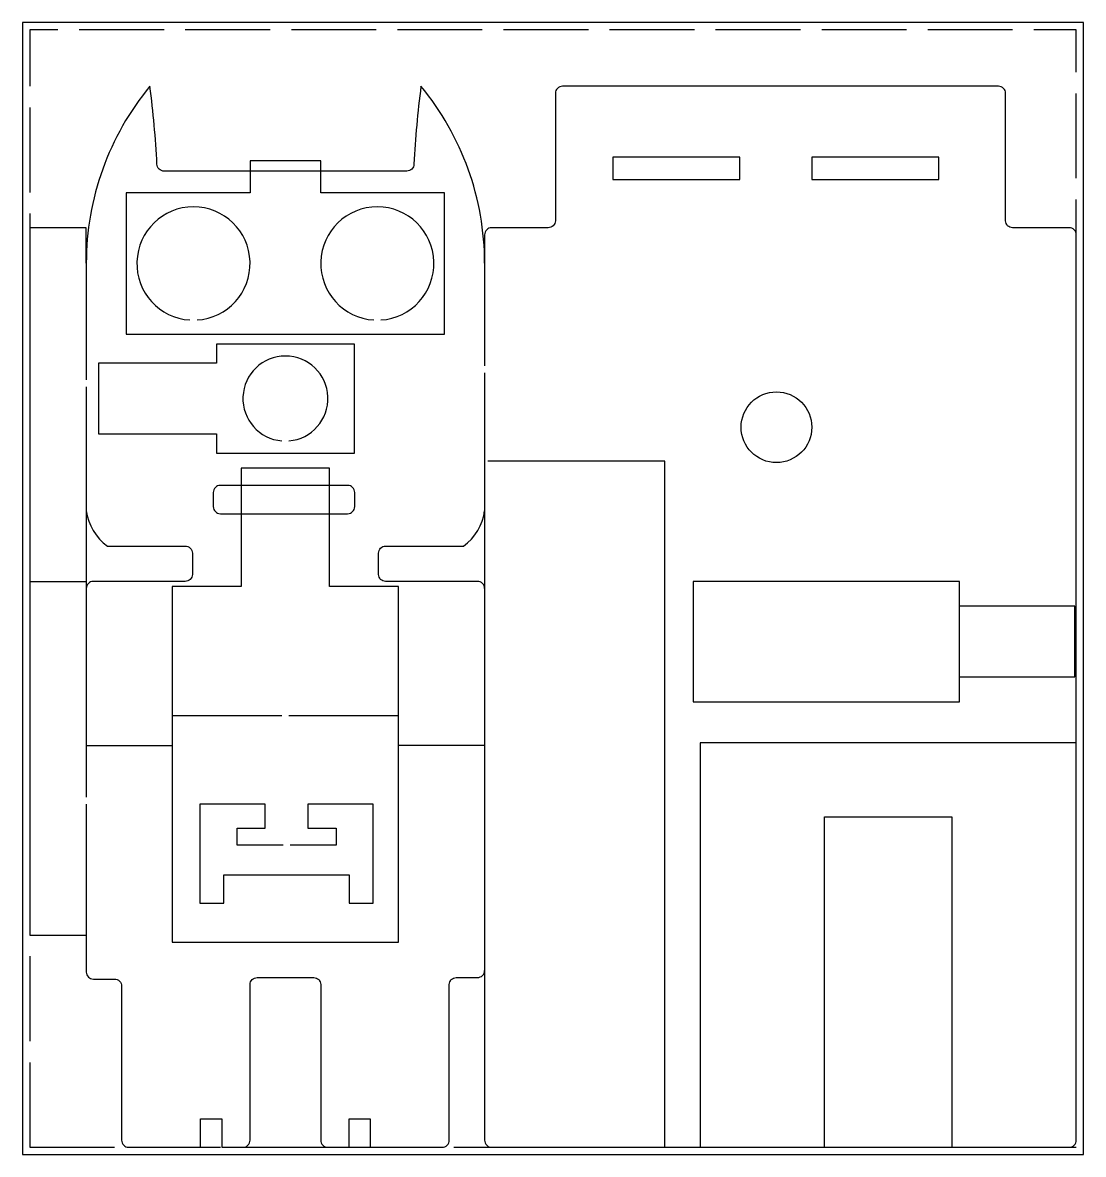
# Model space of a CAD drawing. Header units: millimetres. Extents: x 0 to 150, y 0 to 160.
import ezdxf

# ---------------------------------------------------------------- set-up
doc = ezdxf.new("R2010")
doc.units = ezdxf.units.MM
doc.linetypes.add('ACAD_ISO02W100', pattern=[15, 12, -3])
for name, color, linetype in [('Corte exterior', 1, 'Continuous'), ('grabado linea medio', 3, 'Continuous'), ('mesa de trabajo y auxiliares', 7, 'Continuous')]:
    doc.layers.add(name, color=color, linetype=linetype)

msp = doc.modelspace()

# ---------------------------------------------------------------- linework, layer by layer
msp.add_line((146, 1), (149, 1))
at = {"layer": 'Corte exterior'}
for points in [[(65.33, 126, 0.174518), (56.33, 151, 0.019106), (55.33, 140.01, -0.414214), (54.33, 139.01), (20, 139, -0.414214), (19, 140, 0.019136), (18, 151, 0.174518), (9, 126), (9, 131), (1, 131), (1, 81), (9, 81)], [(9, 91, 0.211253), (12, 86), (23, 86, -0.414214), (24, 85), (24, 82, -0.414214), (23, 81), (10, 81, 0.414214), (9, 80)]]:
    msp.add_lwpolyline(points, format="xyb", dxfattribs=at)
at = {"layer": 'Corte exterior', "flags": 128}
for points in [[(65.33, 80), (65.33, 2, 0.414214), (66.33, 1), (148, 1, 0.414214), (149, 2), (149, 130, 0.414214), (148, 131), (140, 131, -0.414214), (139, 132), (139, 150, 0.414214), (138, 151), (76.33, 151, 0.414214), (75.33, 150), (75.33, 132, -0.414214), (74.33, 131), (66.33, 131, 0.414214), (65.33, 130), (65.33, 111.5)], [(24.66, 117.96, 31.989583), (23.66, 117.96)], [(50.66, 117.96, 31.989583), (49.66, 117.96)], [(37.66, 100.87, 23.98611), (36.66, 100.87)], [(65.33, 110.5), (65.33, 80, 0.414214), (64.33, 81), (51.33, 81, -0.414214), (50.33, 82), (50.33, 85, -0.414214), (51.33, 86), (62.33, 86, 0.211253), (65.33, 91)], [(9, 49.5), (9, 25.78, 0.414214), (10, 24.78), (13, 24.78, -0.414214), (14, 23.78), (14, 2, 0.414214), (15, 1), (25.16, 1), (25.16, 5), (28.16, 5), (28.16, 1), (31.16, 1, 0.414214), (32.16, 2), (32.16, 24, -0.414214), (33.16, 25), (41.16, 25, -0.414214), (42.16, 24), (42.16, 2, 0.414214), (43.16, 1), (46.16, 1), (46.16, 5), (49.16, 5), (49.16, 1), (59.33, 1, 0.414214), (60.33, 2), (60.33, 24, -0.414214), (61.33, 25), (64.33, 25, 0.414214), (65.33, 26)]]:
    msp.add_lwpolyline(points, format="xyb", dxfattribs=at)
at = {"layer": 'Corte exterior'}
for points in [[(101.4, 137.8), (101.4, 141), (83.44, 141), (83.44, 137.8)], [(111.6, 141), (111.6, 137.8), (129.56, 137.8), (129.56, 141)]]:
    msp.add_lwpolyline(points, close=True, dxfattribs=at)
at = {"layer": 'Corte exterior', "flags": 128}
for points in [[(9, 126), (9, 109.5)], [(9, 108.5), (9, 50.5)], [(36.66, 62), (21.16, 62), (21.16, 30), (53.16, 30), (53.16, 62), (37.66, 62)], [(36.82, 43.72), (30.32, 43.72), (30.32, 46.12), (34.32, 46.12), (34.32, 49.53), (25.07, 49.53), (25.07, 35.53), (28.47, 35.53), (28.47, 39.53), (46.17, 39.53), (46.17, 35.53), (49.57, 35.53), (49.57, 49.53), (40.31, 49.53), (40.31, 46.12), (44.32, 46.12), (44.32, 43.72), (37.82, 43.72)]]:
    msp.add_lwpolyline(points, dxfattribs=at)
at = {"layer": 'Corte exterior'}
msp.add_lwpolyline([(27.96, 90.57), (45.96, 90.57, 0.414214), (46.96, 91.57), (46.96, 93.57, 0.414214), (45.96, 94.57), (27.96, 94.57, 0.414214), (26.96, 93.57), (26.96, 91.57, 0.414214)], format="xyb", close=True, dxfattribs=at)
msp.add_lwpolyline([(1, 81), (1, 31), (9, 31)], dxfattribs=at)
msp.add_circle((106.6, 102.8), 5, dxfattribs=at)
at = {"layer": 'grabado linea medio'}
for points in [[(32.16, 135.95), (14.66, 135.95), (14.66, 115.95), (59.66, 115.95), (59.66, 135.95), (42.16, 135.95), (42.16, 140.45), (32.16, 140.45)], [(27.41, 99.15), (46.91, 99.15), (46.91, 114.55), (27.41, 114.55), (27.41, 111.85), (10.71, 111.85), (10.71, 101.85), (27.41, 101.85)], [(132.5, 64), (132.5, 81), (94.8, 81), (94.8, 64)]]:
    msp.add_lwpolyline(points, close=True, dxfattribs=at)
for points in [[(90.8, 1), (90.8, 98), (65.8, 98)], [(132.5, 67.5), (148.8, 67.5), (148.8, 77.5), (132.5, 77.5)], [(149, 58.2), (95.8, 58.2), (95.8, 1)], [(113.4, 1), (113.4, 47.7), (131.4, 47.7), (131.4, 1)]]:
    msp.add_lwpolyline(points, dxfattribs=at)
at = {"layer": 'grabado linea medio', "flags": 128}
for points in [[(53.16, 62), (53.16, 80.3), (43.41, 80.3), (43.41, 97), (30.91, 97), (30.91, 80.3), (21.16, 80.3), (21.16, 62)], [(9, 57.8), (21.16, 57.8)], [(65.33, 57.8), (53.16, 57.8)]]:
    msp.add_lwpolyline(points, dxfattribs=at)
at = {"layer": 'mesa de trabajo y auxiliares', "flags": 128}
msp.add_lwpolyline([(0, 0), (150, 0), (150, 160), (0, 160)], close=True, dxfattribs=at)
at = {"layer": 'mesa de trabajo y auxiliares', "linetype": 'ACAD_ISO02W100', "flags": 128}
msp.add_lwpolyline([(1, 1), (149, 1), (149, 159), (1, 159)], close=True, dxfattribs=at)

doc.saveas('drawing.dxf')
